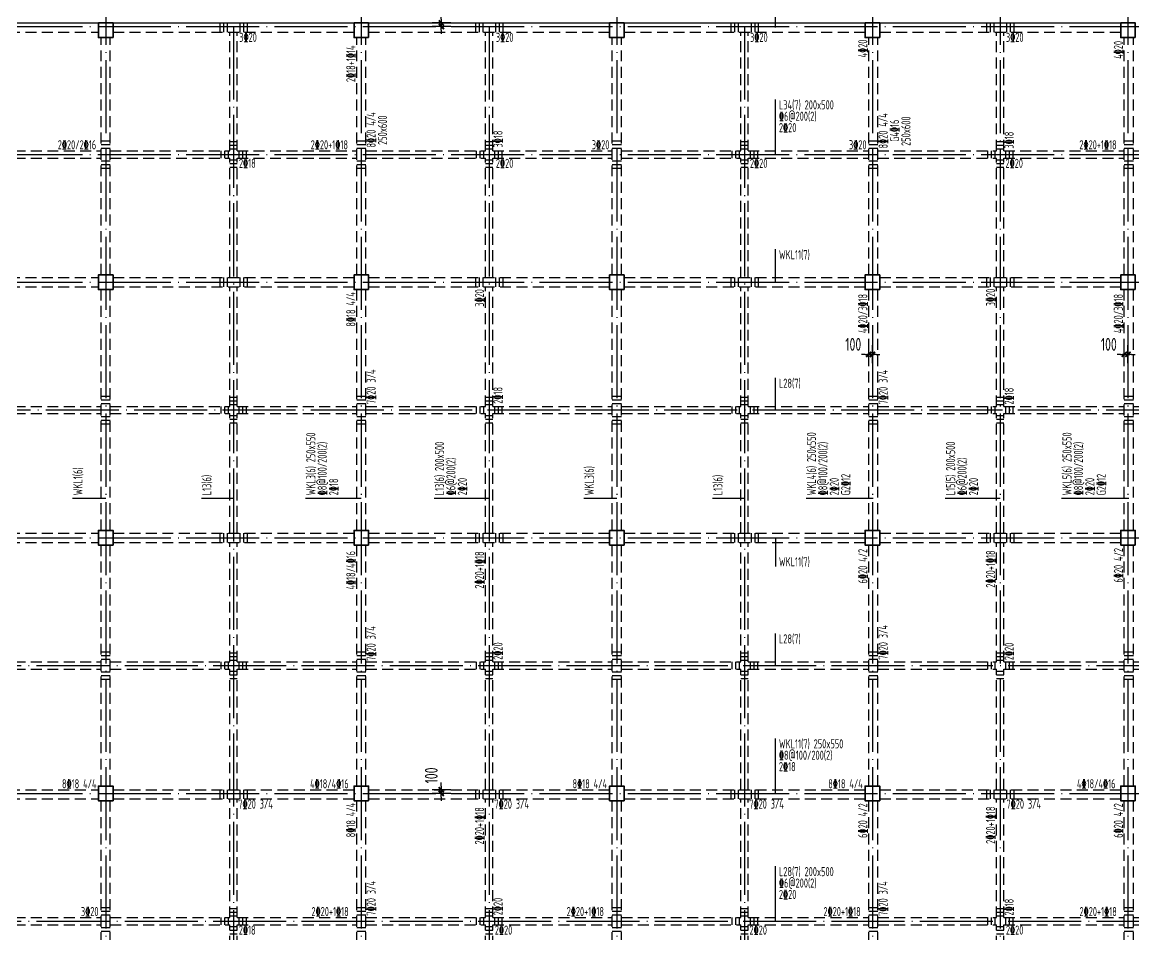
# Model space of a CAD drawing. Extents: x 8268344 to 8869063, y 669070 to 951310.
# Drawn here: x 8650935 to 8681382, y 768227 to 793219 of the extents above; entities that cross this region are included whole.
import ezdxf

# ---------------------------------------------------------------- set-up
doc = ezdxf.new("R2010")
doc.units = 0
doc.header["$LTSCALE"] = 1000
doc.linetypes.add('DASHED', pattern=[0.75, 0.5, -0.25])
doc.linetypes.add('DOTE', pattern=[2.42, 2, -0.2, 0.02, -0.2])
doc.layers.get('0').update_dxf_attribs({"linetype": 'CONTINUOUS'})
doc.layers.get('Defpoints').update_dxf_attribs({"linetype": 'CONTINUOUS'})
for name, color, linetype in [('BEAM', 4, 'DASHED'), ('BEAM_CON', 4, 'CONTINUOUS'), ('DIM', 3, 'CONTINUOUS'), ('DOTE', 1, 'DOTE')]:
    doc.layers.add(name, color=color, linetype=linetype)
for name, color, linetype, lineweight in [('柱', 2, 'CONTINUOUS', 35), ('梁原位标注', 7, 'CONTINUOUS', 25), ('梁原位标注竖向', 7, 'CONTINUOUS', 25), ('梁集中标注', 2, 'CONTINUOUS', 25), ('梁集中标注竖向', 2, 'CONTINUOUS', 25), ('次梁箍筋', 1, 'CONTINUOUS', 30)]:
    doc.layers.add(name, color=color, linetype=linetype, lineweight=lineweight)
doc.styles.add('TSSD_Dimension', font='Tssdeng.shx', dxfattribs={"width": 0.7, "bigfont": 'tssdchn.shx'})
doc.styles.add('TSSD_REIN', font='Tssdeng.shx', dxfattribs={"width": 0.7, "bigfont": 'hztxt.shx'})
doc.dimstyles.new('TSSD_100_100$0', dxfattribs={"dimtxt": 350, "dimasz": 100, "dimexe": 250, "dimexo": 150, "dimgap": 100, "dimtad": 1, "dimdec": 0, "dimzin": 0, "dimdsep": 46, "dimtxsty": 'TSSD_Dimension', "dimblk": '_TSDBK', "dimblk1": '_TSDBK', "dimblk2": '_TSDBK', "dimsah": 1, "dimcen": 0, "dimclrt": 7, "dimadec": 0, "dimazin": 0, "dimtfac": 1, "dimtdec": 0, "dimtix": 1, "dimtmove": 2, "dimatfit": 3, "dimldrblk": '_TSDBK', "dimfxl": 0, "dimtolj": 1, "dimtzin": 0, "dimarcsym": 0})

# ---------------------------------------------------------------- blocks, each defined once
blk = doc.blocks.new('3b')
at = {"layer": 'BEAM', "ltscale": 0.6}
for p, q in [((9105744, 797703), (9112244, 797703)), ((9112644, 797703), (9119244, 797703)), ((9115844, 794453), (9115844, 797703)), ((9116044, 794453), (9116044, 797703)), ((9119644, 797703), (9126244, 797703)), ((9122844, 794453), (9122844, 797703)), ((9123044, 794453), (9123044, 797703)), ((9126644, 797703), (9133244, 797703)), ((9129844, 794453), (9129844, 797703)), ((9130044, 794453), (9130044, 797703)), ((9133644, 797703), (9140244, 797703)), ((9136844, 794453), (9136844, 797703)), ((9137044, 794453), (9137044, 797703)), ((9112319, 791053), (9112319, 797553)), ((9112569, 791053), (9112569, 797553)), ((9119319, 791053), (9119319, 797553)), ((9119569, 791053), (9119569, 797553)), ((9126319, 791053), (9126319, 797553)), ((9126569, 791053), (9126569, 797553)), ((9133344, 791053), (9133344, 797553)), ((9133594, 791053), (9133594, 797553)), ((9140344, 791053), (9140344, 797553)), ((9140594, 791053), (9140594, 797553)), ((9109044, 794453), (9112319, 794453)), ((9112569, 794453), (9115844, 794453)), ((9116044, 794453), (9119319, 794453)), ((9119569, 794453), (9122844, 794453)), ((9123044, 794453), (9126319, 794453)), ((9126569, 794453), (9129844, 794453)), ((9130044, 794453), (9133344, 794453)), ((9133594, 794453), (9136844, 794453)), ((9137044, 794453), (9140344, 794453)), ((9140594, 794453), (9143844, 794453)), ((9109044, 794253), (9112319, 794253)), ((9112569, 794253), (9115844, 794253)), ((9115844, 790978), (9115844, 794253)), ((9116044, 794253), (9119319, 794253)), ((9116044, 790978), (9116044, 794253)), ((9119569, 794253), (9122844, 794253)), ((9122844, 790978), (9122844, 794253)), ((9123044, 794253), (9126319, 794253)), ((9123044, 790978), (9123044, 794253)), ((9126569, 794253), (9129844, 794253)), ((9129844, 790978), (9129844, 794253)), ((9130044, 794253), (9133344, 794253)), ((9130044, 790978), (9130044, 794253)), ((9133594, 794253), (9136844, 794253)), ((9136844, 790978), (9136844, 794253)), ((9137044, 794253), (9140344, 794253)), ((9137044, 790978), (9137044, 794253)), ((9140594, 794253), (9143844, 794253)), ((9105744, 790978), (9112244, 790978)), ((9105744, 790728), (9112244, 790728)), ((9112644, 790978), (9119244, 790978)), ((9112644, 790728), (9119244, 790728)), ((9115844, 787453), (9115844, 790728)), ((9116044, 787453), (9116044, 790728)), ((9119644, 790978), (9126244, 790978)), ((9119644, 790728), (9126244, 790728)), ((9122844, 787453), (9122844, 790728)), ((9123044, 787453), (9123044, 790728)), ((9126644, 790978), (9133244, 790978)), ((9126644, 790728), (9133244, 790728)), ((9129844, 787453), (9129844, 790728)), ((9130044, 787453), (9130044, 790728)), ((9133644, 790978), (9140244, 790978)), ((9133644, 790728), (9140244, 790728)), ((9136844, 787453), (9136844, 790728)), ((9137044, 787453), (9137044, 790728)), ((9112319, 784053), (9112319, 790653)), ((9112569, 784053), (9112569, 790653)), ((9119319, 784053), (9119319, 790653)), ((9119569, 784053), (9119569, 790653)), ((9126319, 784053), (9126319, 790653)), ((9126569, 784053), (9126569, 790653)), ((9133344, 784053), (9133344, 790653)), ((9133594, 784053), (9133594, 790653)), ((9140344, 784053), (9140344, 790653)), ((9140594, 784053), (9140594, 790653)), ((9109044, 787453), (9112319, 787453)), ((9112569, 787453), (9115844, 787453)), ((9116044, 787453), (9119319, 787453)), ((9119569, 787453), (9122844, 787453)), ((9123044, 787453), (9126319, 787453)), ((9126569, 787453), (9129844, 787453)), ((9130044, 787453), (9133344, 787453)), ((9133594, 787453), (9136844, 787453)), ((9137044, 787453), (9140344, 787453)), ((9140594, 787453), (9143844, 787453)), ((9109044, 787253), (9112319, 787253)), ((9112569, 787253), (9115844, 787253)), ((9115844, 783978), (9115844, 787253)), ((9116044, 787253), (9119319, 787253)), ((9116044, 783978), (9116044, 787253)), ((9119569, 787253), (9122844, 787253)), ((9122844, 783978), (9122844, 787253)), ((9123044, 787253), (9126319, 787253)), ((9123044, 783978), (9123044, 787253)), ((9126569, 787253), (9129844, 787253)), ((9129844, 783978), (9129844, 787253)), ((9130044, 787253), (9133344, 787253)), ((9130044, 783978), (9130044, 787253)), ((9133594, 787253), (9136844, 787253)), ((9136844, 783978), (9136844, 787253)), ((9137044, 787253), (9140344, 787253)), ((9137044, 783978), (9137044, 787253)), ((9140594, 787253), (9143844, 787253)), ((9105744, 783978), (9112244, 783978)), ((9105744, 783728), (9112244, 783728)), ((9112644, 783978), (9119244, 783978)), ((9112644, 783728), (9119244, 783728)), ((9115844, 780453), (9115844, 783728)), ((9116044, 780453), (9116044, 783728)), ((9119644, 783978), (9126244, 783978)), ((9119644, 783728), (9126244, 783728)), ((9122844, 780453), (9122844, 783728)), ((9123044, 780453), (9123044, 783728)), ((9126644, 783978), (9133244, 783978)), ((9126644, 783728), (9133244, 783728)), ((9129844, 780453), (9129844, 783728)), ((9130044, 780453), (9130044, 783728)), ((9133644, 783978), (9140244, 783978)), ((9133644, 783728), (9140244, 783728)), ((9136844, 780453), (9136844, 783728)), ((9137044, 780453), (9137044, 783728)), ((9112319, 777053), (9112319, 783653)), ((9112569, 777053), (9112569, 783653)), ((9119319, 777053), (9119319, 783653)), ((9119569, 777053), (9119569, 783653)), ((9126319, 777053), (9126319, 783653)), ((9126569, 777053), (9126569, 783653)), ((9133344, 777053), (9133344, 783653)), ((9133594, 777053), (9133594, 783653)), ((9140344, 777053), (9140344, 783653)), ((9140594, 777053), (9140594, 783653)), ((9109044, 780453), (9112319, 780453)), ((9112569, 780453), (9115844, 780453)), ((9116044, 780453), (9119319, 780453)), ((9119569, 780453), (9122844, 780453)), ((9123044, 780453), (9126319, 780453)), ((9126569, 780453), (9129844, 780453)), ((9130044, 780453), (9133344, 780453)), ((9133594, 780453), (9136844, 780453)), ((9137044, 780453), (9140344, 780453)), ((9140594, 780453), (9143844, 780453)), ((9109044, 780253), (9112319, 780253)), ((9112569, 780253), (9115844, 780253)), ((9115844, 776953), (9115844, 780253)), ((9116044, 780253), (9119319, 780253)), ((9116044, 776953), (9116044, 780253)), ((9119569, 780253), (9122844, 780253)), ((9122844, 776953), (9122844, 780253)), ((9123044, 780253), (9126319, 780253)), ((9123044, 776953), (9123044, 780253)), ((9126569, 780253), (9129844, 780253)), ((9129844, 776953), (9129844, 780253)), ((9130044, 780253), (9133344, 780253)), ((9130044, 776953), (9130044, 780253)), ((9133594, 780253), (9136844, 780253)), ((9136844, 776953), (9136844, 780253)), ((9137044, 780253), (9140344, 780253)), ((9137044, 776953), (9137044, 780253)), ((9140594, 780253), (9143844, 780253)), ((9105744, 776953), (9112244, 776953)), ((9105744, 776703), (9112244, 776703)), ((9112644, 776953), (9119244, 776953)), ((9112644, 776703), (9119244, 776703)), ((9115844, 773453), (9115844, 776703)), ((9116044, 773453), (9116044, 776703)), ((9119644, 776953), (9126244, 776953)), ((9119644, 776703), (9126244, 776703)), ((9122844, 773453), (9122844, 776703)), ((9123044, 773453), (9123044, 776703)), ((9126644, 776953), (9133244, 776953)), ((9126644, 776703), (9133244, 776703)), ((9129844, 773453), (9129844, 776703)), ((9130044, 773453), (9130044, 776703)), ((9133644, 776953), (9140244, 776953)), ((9133644, 776703), (9140244, 776703)), ((9136844, 773453), (9136844, 776703)), ((9137044, 773453), (9137044, 776703)), ((9112319, 770053), (9112319, 776653)), ((9112569, 770053), (9112569, 776653)), ((9119319, 770053), (9119319, 776653)), ((9119569, 770053), (9119569, 776653)), ((9126319, 770053), (9126319, 776653)), ((9126569, 770053), (9126569, 776653)), ((9133344, 770053), (9133344, 776653)), ((9133594, 770053), (9133594, 776653)), ((9140344, 770053), (9140344, 776653)), ((9140594, 770053), (9140594, 776653)), ((9109044, 773453), (9112319, 773453)), ((9112569, 773453), (9115844, 773453)), ((9116044, 773453), (9119319, 773453)), ((9119569, 773453), (9122844, 773453)), ((9123044, 773453), (9126319, 773453)), ((9126569, 773453), (9129844, 773453)), ((9130044, 773453), (9133344, 773453)), ((9133594, 773453), (9136844, 773453)), ((9137044, 773453), (9140344, 773453)), ((9140594, 773453), (9143844, 773453)), ((9109044, 773253), (9112319, 773253)), ((9112569, 773253), (9115844, 773253)), ((9115844, 769953), (9115844, 773253)), ((9116044, 773253), (9119319, 773253)), ((9116044, 769953), (9116044, 773253)), ((9119569, 773253), (9122844, 773253)), ((9122844, 769953), (9122844, 773253)), ((9123044, 773253), (9126319, 773253)), ((9123044, 769953), (9123044, 773253)), ((9126569, 773253), (9129844, 773253)), ((9129844, 769953), (9129844, 773253)), ((9130044, 773253), (9133344, 773253)), ((9130044, 769953), (9130044, 773253)), ((9133594, 773253), (9136844, 773253)), ((9136844, 769953), (9136844, 773253)), ((9137044, 773253), (9140344, 773253)), ((9137044, 769953), (9137044, 773253)), ((9140594, 773253), (9143844, 773253))]:
    blk.add_line(p, q, dxfattribs=at)
at = {"layer": 'BEAM_CON'}
for p, q in [((9105744, 797953), (9112244, 797953)), ((9112644, 797953), (9119244, 797953)), ((9119644, 797953), (9126244, 797953)), ((9126644, 797953), (9133244, 797953)), ((9133644, 797953), (9140244, 797953))]:
    blk.add_line(p, q, dxfattribs=at)
at = {"layer": '柱'}
for points in [[(9112644, 797553), (9112644, 797953), (9112244, 797953), (9112244, 797553)], [(9119644, 797553), (9119644, 797953), (9119244, 797953), (9119244, 797553)], [(9126644, 797553), (9126644, 797953), (9126244, 797953), (9126244, 797553)], [(9133644, 797553), (9133644, 797953), (9133244, 797953), (9133244, 797553)], [(9140644, 797553), (9140644, 797953), (9140244, 797953), (9140244, 797553)], [(9112644, 790653), (9112644, 791053), (9112244, 791053), (9112244, 790653)], [(9119644, 790653), (9119644, 791053), (9119244, 791053), (9119244, 790653)], [(9126644, 790653), (9126644, 791053), (9126244, 791053), (9126244, 790653)], [(9133644, 790653), (9133644, 791053), (9133244, 791053), (9133244, 790653)], [(9140644, 790653), (9140644, 791053), (9140244, 791053), (9140244, 790653)], [(9112644, 783653), (9112644, 784053), (9112244, 784053), (9112244, 783653)], [(9119644, 783653), (9119644, 784053), (9119244, 784053), (9119244, 783653)], [(9126644, 783653), (9126644, 784053), (9126244, 784053), (9126244, 783653)], [(9133644, 783653), (9133644, 784053), (9133244, 784053), (9133244, 783653)], [(9140644, 783653), (9140644, 784053), (9140244, 784053), (9140244, 783653)], [(9112644, 776653), (9112644, 777053), (9112244, 777053), (9112244, 776653)], [(9119644, 776653), (9119644, 777053), (9119244, 777053), (9119244, 776653)], [(9126644, 776653), (9126644, 777053), (9126244, 777053), (9126244, 776653)], [(9133644, 776653), (9133644, 777053), (9133244, 777053), (9133244, 776653)], [(9140644, 776653), (9140644, 777053), (9140244, 777053), (9140244, 776653)]]:
    blk.add_lwpolyline(points, close=True, dxfattribs=at)
blk = doc.blocks.new('_TSDBK')
blk.add_line((-1, 0), (1.5, 0))
at = {"const_width": 0.5}
blk.add_lwpolyline([(-0.7, -0.7), (0.7, 0.7)], dxfattribs=at)
blk = doc.blocks.new('*D3153')
at = {"layer": 'Defpoints', "color": 0}
for p in [(8674223, 784122), (8674123, 783731), (8674223, 783731)]:
    blk.add_point(p, dxfattribs=at)
at = {"layer": 'DIM', "color": 0, "lineweight": -2}
for p, q in [((8674123, 783881), (8674123, 784372)), ((8674223, 783881), (8674223, 784372)), ((8674023, 784122), (8673923, 784122)), ((8674123, 784122), (8674223, 784122)), ((8674323, 784122), (8674423, 784122))]:
    blk.add_line(p, q, dxfattribs=at)
at = {"layer": 'DIM', "color": 0, "lineweight": -2, "xscale": 100, "yscale": 100, "zscale": 100}
blk.add_blockref('_TSDBK', (8674123, 784122), dxfattribs=at)
at = {"layer": 'DIM', "color": 0, "lineweight": -2, "xscale": 100, "yscale": 100, "zscale": 100, "rotation": 180}
blk.add_blockref('_TSDBK', (8674223, 784122), dxfattribs=at)
at = {"layer": 'DIM', "color": 7, "insert": (8673698, 784397), "char_height": 350, "attachment_point": 5, "style": 'TSSD_Dimension'}
blk.add_mtext('\\A1;100', dxfattribs=at)
blk = doc.blocks.new('*D3154')
at = {"layer": 'Defpoints', "color": 0}
for p in [(8681223, 784122), (8681123, 783731), (8681223, 783731)]:
    blk.add_point(p, dxfattribs=at)
at = {"layer": 'DIM', "color": 0, "lineweight": -2}
for p, q in [((8681123, 783881), (8681123, 784372)), ((8681223, 783881), (8681223, 784372)), ((8681023, 784122), (8680923, 784122)), ((8681123, 784122), (8681223, 784122)), ((8681323, 784122), (8681423, 784122))]:
    blk.add_line(p, q, dxfattribs=at)
at = {"layer": 'DIM', "color": 0, "lineweight": -2, "xscale": 100, "yscale": 100, "zscale": 100}
blk.add_blockref('_TSDBK', (8681123, 784122), dxfattribs=at)
at = {"layer": 'DIM', "color": 0, "lineweight": -2, "xscale": 100, "yscale": 100, "zscale": 100, "rotation": 180}
blk.add_blockref('_TSDBK', (8681223, 784122), dxfattribs=at)
at = {"layer": 'DIM', "color": 7, "insert": (8680698, 784397), "char_height": 350, "attachment_point": 5, "style": 'TSSD_Dimension'}
blk.add_mtext('\\A1;100', dxfattribs=at)
blk = doc.blocks.new('*D3167')
at = {"layer": 'Defpoints', "color": 0}
for p in [(8662824, 772199), (8662415, 772099), (8662824, 772099)]:
    blk.add_point(p, dxfattribs=at)
at = {"layer": 'DIM', "color": 0, "lineweight": -2}
for p, q in [((8662674, 772199), (8662165, 772199)), ((8662415, 772299), (8662415, 772399)), ((8662415, 772199), (8662415, 772099)), ((8662674, 772099), (8662165, 772099)), ((8662415, 771999), (8662415, 771899))]:
    blk.add_line(p, q, dxfattribs=at)
at = {"layer": 'DIM', "color": 0, "lineweight": -2, "xscale": 100, "yscale": 100, "zscale": 100}
for p, rotation in [((8662415, 772199), 270), ((8662415, 772099), 90)]:
    blk.add_blockref('_TSDBK', p, dxfattribs=dict(at, rotation=rotation))
at = {"layer": 'DIM', "color": 7, "insert": (8662140, 772590), "char_height": 350, "attachment_point": 5, "rotation": 90, "style": 'TSSD_Dimension'}
blk.add_mtext('\\A1;100', dxfattribs=at)
blk = doc.blocks.new('*D3168')
at = {"layer": 'Defpoints', "color": 0}
for p in [(8662824, 793199), (8662415, 793099), (8662824, 793099)]:
    blk.add_point(p, dxfattribs=at)
at = {"layer": 'DIM', "color": 0, "lineweight": -2}
for p, q in [((8662674, 793199), (8662165, 793199)), ((8662415, 793299), (8662415, 793399)), ((8662415, 793199), (8662415, 793099)), ((8662674, 793099), (8662165, 793099)), ((8662415, 792999), (8662415, 792899))]:
    blk.add_line(p, q, dxfattribs=at)
at = {"layer": 'DIM', "color": 0, "lineweight": -2, "xscale": 100, "yscale": 100, "zscale": 100}
for p, rotation in [((8662415, 793199), 270), ((8662415, 793099), 90)]:
    blk.add_blockref('_TSDBK', p, dxfattribs=dict(at, rotation=rotation))
at = {"layer": 'DIM', "color": 7, "insert": (8662140, 793590), "char_height": 350, "attachment_point": 5, "rotation": 90, "style": 'TSSD_Dimension'}
blk.add_mtext('\\A1;100', dxfattribs=at)

msp = doc.modelspace()

# ---------------------------------------------------------------- linework, layer by layer
at = {"layer": 'DOTE'}
for p, q in [((8653222.9, 794599.2), (8653222.9, 749599.2)), ((8660222.9, 794599.2), (8660222.9, 749599.2)), ((8667222.9, 794599.2), (8667222.9, 749599.2)), ((8674222.9, 794599.2), (8674222.9, 749599.2)), ((8677722.9, 794599.2), (8677722.9, 758099.2)), ((8681222.9, 794599.2), (8681222.9, 749599.2)), ((8594922.9, 793099.2), (8696222.9, 793099.2)), ((8656722.9, 793099.2), (8656722.9, 749599.2)), ((8663722.9, 793099.2), (8663722.9, 749599.2)), ((8670722.9, 793099.2), (8670722.9, 749599.2)), ((8594922.9, 789599.2), (8696222.9, 789599.2)), ((8594922.9, 786099.2), (8696222.9, 786099.2)), ((8595922.9, 782599.2), (8696222.9, 782599.2)), ((8594922.9, 779099.2), (8696222.9, 779099.2)), ((8602922.9, 775599.2), (8695222.9, 775599.2)), ((8594922.9, 772099.2), (8696222.9, 772099.2)), ((8602922.9, 768599.2), (8696222.9, 768599.2))]:
    msp.add_line(p, q, dxfattribs=at)
at = {"layer": '梁集中标注', "linetype": 'Continuous'}
for p, q in [((8671572.9, 793074.2), (8671572.9, 794605.5)), ((8671572.9, 789599.2), (8671572.9, 791105.5)), ((8671572.9, 786099.2), (8671572.9, 787000.8)), ((8671572.9, 782599.2), (8671572.9, 783480.5)), ((8671572.9, 779099.2), (8671572.9, 778308.7)), ((8671572.9, 775599.2), (8671572.9, 776480.5)), ((8671572.9, 772074.2), (8671572.9, 773605.5)), ((8671572.9, 768599.2), (8671572.9, 770105.5))]:
    msp.add_line(p, q, dxfattribs=at)
at = {"layer": '梁集中标注竖向', "linetype": 'Continuous'}
for p, q in [((8653222.9, 780173), (8652311.9, 780173)), ((8656722.9, 780173), (8655841.7, 780173)), ((8660222.9, 780173), (8658691.7, 780173)), ((8663722.9, 780173), (8662216.7, 780173)), ((8667222.9, 780173), (8666316.7, 780173)), ((8670722.9, 780173), (8669841.7, 780173)), ((8674247.9, 780173), (8672404.2, 780173)), ((8677722.9, 780173), (8676216.7, 780173)), ((8681247.9, 780173), (8679404.2, 780173))]:
    msp.add_line(p, q, dxfattribs=at)
at = {"layer": '次梁箍筋', "linetype": 'Continuous'}
for p, q in [((8656347.9, 793199.2), (8656347.9, 792949.2)), ((8656447.9, 793199.2), (8656447.9, 792949.2)), ((8656547.9, 793199.2), (8656547.9, 792949.2)), ((8656897.9, 793199.2), (8656897.9, 792949.2)), ((8656997.9, 793199.2), (8656997.9, 792949.2)), ((8657097.9, 793199.2), (8657097.9, 792949.2)), ((8663347.9, 793199.2), (8663347.9, 792949.2)), ((8663447.9, 793199.2), (8663447.9, 792949.2)), ((8663547.9, 793199.2), (8663547.9, 792949.2)), ((8663897.9, 793199.2), (8663897.9, 792949.2)), ((8663997.9, 793199.2), (8663997.9, 792949.2)), ((8664097.9, 793199.2), (8664097.9, 792949.2)), ((8670347.9, 793199.2), (8670347.9, 792949.2)), ((8670447.9, 793199.2), (8670447.9, 792949.2)), ((8670547.9, 793199.2), (8670547.9, 792949.2)), ((8670897.9, 793199.2), (8670897.9, 792949.2)), ((8670997.9, 793199.2), (8670997.9, 792949.2)), ((8671097.9, 793199.2), (8671097.9, 792949.2)), ((8677347.9, 793199.2), (8677347.9, 792949.2)), ((8677447.9, 793199.2), (8677447.9, 792949.2)), ((8677547.9, 793199.2), (8677547.9, 792949.2)), ((8677897.9, 793199.2), (8677897.9, 792949.2)), ((8677997.9, 793199.2), (8677997.9, 792949.2)), ((8678097.9, 793199.2), (8678097.9, 792949.2)), ((8653097.9, 789974.2), (8653347.9, 789974.2)), ((8653097.9, 789874.2), (8653347.9, 789874.2)), ((8656622.9, 789949.2), (8656822.9, 789949.2)), ((8656622.9, 789849.2), (8656822.9, 789849.2)), ((8660097.9, 789974.2), (8660347.9, 789974.2)), ((8660097.9, 789874.2), (8660347.9, 789874.2)), ((8663622.9, 789949.2), (8663822.9, 789949.2)), ((8663622.9, 789849.2), (8663822.9, 789849.2)), ((8667097.9, 789974.2), (8667347.9, 789974.2)), ((8667097.9, 789874.2), (8667347.9, 789874.2)), ((8670622.9, 789949.2), (8670822.9, 789949.2)), ((8670622.9, 789849.2), (8670822.9, 789849.2)), ((8674122.9, 789974.2), (8674372.9, 789974.2)), ((8674122.9, 789874.2), (8674372.9, 789874.2)), ((8677622.9, 789949.2), (8677822.9, 789949.2)), ((8677622.9, 789849.2), (8677822.9, 789849.2)), ((8681122.9, 789974.2), (8681372.9, 789974.2)), ((8681122.9, 789874.2), (8681372.9, 789874.2)), ((8653097.9, 789774.2), (8653347.9, 789774.2)), ((8656372.9, 789699.2), (8656372.9, 789499.2)), ((8656472.9, 789699.2), (8656472.9, 789499.2)), ((8656572.9, 789699.2), (8656572.9, 789499.2)), ((8656622.9, 789749.2), (8656822.9, 789749.2)), ((8656872.9, 789699.2), (8656872.9, 789499.2)), ((8656972.9, 789699.2), (8656972.9, 789499.2)), ((8657072.9, 789699.2), (8657072.9, 789499.2)), ((8660097.9, 789774.2), (8660347.9, 789774.2)), ((8663372.9, 789699.2), (8663372.9, 789499.2)), ((8663472.9, 789699.2), (8663472.9, 789499.2)), ((8663572.9, 789699.2), (8663572.9, 789499.2)), ((8663622.9, 789749.2), (8663822.9, 789749.2)), ((8663872.9, 789699.2), (8663872.9, 789499.2)), ((8663972.9, 789699.2), (8663972.9, 789499.2)), ((8664072.9, 789699.2), (8664072.9, 789499.2)), ((8667097.9, 789774.2), (8667347.9, 789774.2)), ((8670372.9, 789699.2), (8670372.9, 789499.2)), ((8670472.9, 789699.2), (8670472.9, 789499.2)), ((8670572.9, 789699.2), (8670572.9, 789499.2)), ((8670622.9, 789749.2), (8670822.9, 789749.2)), ((8670872.9, 789699.2), (8670872.9, 789499.2)), ((8670972.9, 789699.2), (8670972.9, 789499.2)), ((8671072.9, 789699.2), (8671072.9, 789499.2)), ((8674122.9, 789774.2), (8674372.9, 789774.2)), ((8677372.9, 789699.2), (8677372.9, 789499.2)), ((8677472.9, 789699.2), (8677472.9, 789499.2)), ((8677572.9, 789699.2), (8677572.9, 789499.2)), ((8677622.9, 789749.2), (8677822.9, 789749.2)), ((8677872.9, 789699.2), (8677872.9, 789499.2)), ((8677972.9, 789699.2), (8677972.9, 789499.2)), ((8678072.9, 789699.2), (8678072.9, 789499.2)), ((8681122.9, 789774.2), (8681372.9, 789774.2)), ((8653097.9, 789424.2), (8653347.9, 789424.2)), ((8653097.9, 789324.2), (8653347.9, 789324.2)), ((8653097.9, 789224.2), (8653347.9, 789224.2)), ((8656622.9, 789449.2), (8656822.9, 789449.2)), ((8656622.9, 789349.2), (8656822.9, 789349.2)), ((8656622.9, 789249.2), (8656822.9, 789249.2)), ((8660097.9, 789424.2), (8660347.9, 789424.2)), ((8660097.9, 789324.2), (8660347.9, 789324.2)), ((8660097.9, 789224.2), (8660347.9, 789224.2)), ((8663622.9, 789449.2), (8663822.9, 789449.2)), ((8663622.9, 789349.2), (8663822.9, 789349.2)), ((8663622.9, 789249.2), (8663822.9, 789249.2)), ((8667097.9, 789424.2), (8667347.9, 789424.2)), ((8667097.9, 789324.2), (8667347.9, 789324.2)), ((8667097.9, 789224.2), (8667347.9, 789224.2)), ((8670622.9, 789449.2), (8670822.9, 789449.2)), ((8670622.9, 789349.2), (8670822.9, 789349.2)), ((8670622.9, 789249.2), (8670822.9, 789249.2)), ((8674122.9, 789424.2), (8674372.9, 789424.2)), ((8674122.9, 789324.2), (8674372.9, 789324.2)), ((8674122.9, 789224.2), (8674372.9, 789224.2)), ((8677622.9, 789449.2), (8677822.9, 789449.2)), ((8677622.9, 789349.2), (8677822.9, 789349.2)), ((8677622.9, 789249.2), (8677822.9, 789249.2)), ((8681122.9, 789424.2), (8681372.9, 789424.2)), ((8681122.9, 789324.2), (8681372.9, 789324.2)), ((8681122.9, 789224.2), (8681372.9, 789224.2)), ((8656347.9, 786224.2), (8656347.9, 785974.2)), ((8656447.9, 786224.2), (8656447.9, 785974.2)), ((8656547.9, 786224.2), (8656547.9, 785974.2)), ((8656897.9, 786224.2), (8656897.9, 785974.2)), ((8656997.9, 786224.2), (8656997.9, 785974.2)), ((8657097.9, 786224.2), (8657097.9, 785974.2)), ((8663347.9, 786224.2), (8663347.9, 785974.2)), ((8663447.9, 786224.2), (8663447.9, 785974.2)), ((8663547.9, 786224.2), (8663547.9, 785974.2)), ((8663897.9, 786224.2), (8663897.9, 785974.2)), ((8663997.9, 786224.2), (8663997.9, 785974.2)), ((8664097.9, 786224.2), (8664097.9, 785974.2)), ((8670347.9, 786224.2), (8670347.9, 785974.2)), ((8670447.9, 786224.2), (8670447.9, 785974.2)), ((8670547.9, 786224.2), (8670547.9, 785974.2)), ((8670897.9, 786224.2), (8670897.9, 785974.2)), ((8670997.9, 786224.2), (8670997.9, 785974.2)), ((8671097.9, 786224.2), (8671097.9, 785974.2)), ((8677347.9, 786224.2), (8677347.9, 785974.2)), ((8677447.9, 786224.2), (8677447.9, 785974.2)), ((8677547.9, 786224.2), (8677547.9, 785974.2)), ((8677897.9, 786224.2), (8677897.9, 785974.2)), ((8677997.9, 786224.2), (8677997.9, 785974.2)), ((8678097.9, 786224.2), (8678097.9, 785974.2)), ((8653097.9, 782974.2), (8653347.9, 782974.2)), ((8653097.9, 782874.2), (8653347.9, 782874.2)), ((8656622.9, 782949.2), (8656822.9, 782949.2)), ((8656622.9, 782849.2), (8656822.9, 782849.2)), ((8660097.9, 782974.2), (8660347.9, 782974.2)), ((8660097.9, 782874.2), (8660347.9, 782874.2)), ((8663622.9, 782949.2), (8663822.9, 782949.2)), ((8663622.9, 782849.2), (8663822.9, 782849.2)), ((8667097.9, 782974.2), (8667347.9, 782974.2)), ((8667097.9, 782874.2), (8667347.9, 782874.2)), ((8670622.9, 782949.2), (8670822.9, 782949.2)), ((8670622.9, 782849.2), (8670822.9, 782849.2)), ((8674122.9, 782974.2), (8674372.9, 782974.2)), ((8674122.9, 782874.2), (8674372.9, 782874.2)), ((8677622.9, 782949.2), (8677822.9, 782949.2)), ((8677622.9, 782849.2), (8677822.9, 782849.2)), ((8681122.9, 782974.2), (8681372.9, 782974.2)), ((8681122.9, 782874.2), (8681372.9, 782874.2)), ((8653097.9, 782774.2), (8653347.9, 782774.2)), ((8656372.9, 782699.2), (8656372.9, 782499.2)), ((8656472.9, 782699.2), (8656472.9, 782499.2)), ((8656572.9, 782699.2), (8656572.9, 782499.2)), ((8656622.9, 782749.2), (8656822.9, 782749.2)), ((8656872.9, 782699.2), (8656872.9, 782499.2)), ((8656972.9, 782699.2), (8656972.9, 782499.2)), ((8657072.9, 782699.2), (8657072.9, 782499.2)), ((8660097.9, 782774.2), (8660347.9, 782774.2)), ((8663372.9, 782699.2), (8663372.9, 782499.2)), ((8663472.9, 782699.2), (8663472.9, 782499.2)), ((8663572.9, 782699.2), (8663572.9, 782499.2)), ((8663622.9, 782749.2), (8663822.9, 782749.2)), ((8663872.9, 782699.2), (8663872.9, 782499.2)), ((8663972.9, 782699.2), (8663972.9, 782499.2)), ((8664072.9, 782699.2), (8664072.9, 782499.2)), ((8667097.9, 782774.2), (8667347.9, 782774.2)), ((8670372.9, 782699.2), (8670372.9, 782499.2)), ((8670472.9, 782699.2), (8670472.9, 782499.2)), ((8670572.9, 782699.2), (8670572.9, 782499.2)), ((8670622.9, 782749.2), (8670822.9, 782749.2)), ((8670872.9, 782699.2), (8670872.9, 782499.2)), ((8670972.9, 782699.2), (8670972.9, 782499.2)), ((8671072.9, 782699.2), (8671072.9, 782499.2)), ((8674122.9, 782774.2), (8674372.9, 782774.2)), ((8677372.9, 782699.2), (8677372.9, 782499.2)), ((8677472.9, 782699.2), (8677472.9, 782499.2)), ((8677572.9, 782699.2), (8677572.9, 782499.2)), ((8677622.9, 782749.2), (8677822.9, 782749.2)), ((8677872.9, 782699.2), (8677872.9, 782499.2)), ((8677972.9, 782699.2), (8677972.9, 782499.2)), ((8678072.9, 782699.2), (8678072.9, 782499.2)), ((8681122.9, 782774.2), (8681372.9, 782774.2)), ((8653097.9, 782424.2), (8653347.9, 782424.2)), ((8653097.9, 782324.2), (8653347.9, 782324.2)), ((8653097.9, 782224.2), (8653347.9, 782224.2)), ((8656622.9, 782449.2), (8656822.9, 782449.2)), ((8656622.9, 782349.2), (8656822.9, 782349.2)), ((8656622.9, 782249.2), (8656822.9, 782249.2)), ((8660097.9, 782424.2), (8660347.9, 782424.2)), ((8660097.9, 782324.2), (8660347.9, 782324.2)), ((8660097.9, 782224.2), (8660347.9, 782224.2)), ((8663622.9, 782449.2), (8663822.9, 782449.2)), ((8663622.9, 782349.2), (8663822.9, 782349.2)), ((8663622.9, 782249.2), (8663822.9, 782249.2)), ((8667097.9, 782424.2), (8667347.9, 782424.2)), ((8667097.9, 782324.2), (8667347.9, 782324.2)), ((8667097.9, 782224.2), (8667347.9, 782224.2)), ((8670622.9, 782449.2), (8670822.9, 782449.2)), ((8670622.9, 782349.2), (8670822.9, 782349.2)), ((8670622.9, 782249.2), (8670822.9, 782249.2)), ((8674122.9, 782424.2), (8674372.9, 782424.2)), ((8674122.9, 782324.2), (8674372.9, 782324.2)), ((8674122.9, 782224.2), (8674372.9, 782224.2)), ((8677622.9, 782449.2), (8677822.9, 782449.2)), ((8677622.9, 782349.2), (8677822.9, 782349.2)), ((8677622.9, 782249.2), (8677822.9, 782249.2)), ((8681122.9, 782424.2), (8681372.9, 782424.2)), ((8681122.9, 782324.2), (8681372.9, 782324.2)), ((8681122.9, 782224.2), (8681372.9, 782224.2)), ((8656347.9, 779224.2), (8656347.9, 778974.2)), ((8656447.9, 779224.2), (8656447.9, 778974.2)), ((8656547.9, 779224.2), (8656547.9, 778974.2)), ((8656897.9, 779224.2), (8656897.9, 778974.2)), ((8656997.9, 779224.2), (8656997.9, 778974.2)), ((8657097.9, 779224.2), (8657097.9, 778974.2)), ((8663347.9, 779224.2), (8663347.9, 778974.2)), ((8663447.9, 779224.2), (8663447.9, 778974.2)), ((8663547.9, 779224.2), (8663547.9, 778974.2)), ((8663897.9, 779224.2), (8663897.9, 778974.2)), ((8663997.9, 779224.2), (8663997.9, 778974.2)), ((8664097.9, 779224.2), (8664097.9, 778974.2)), ((8670347.9, 779224.2), (8670347.9, 778974.2)), ((8670447.9, 779224.2), (8670447.9, 778974.2)), ((8670547.9, 779224.2), (8670547.9, 778974.2)), ((8670897.9, 779224.2), (8670897.9, 778974.2)), ((8670997.9, 779224.2), (8670997.9, 778974.2)), ((8671097.9, 779224.2), (8671097.9, 778974.2)), ((8677347.9, 779224.2), (8677347.9, 778974.2)), ((8677447.9, 779224.2), (8677447.9, 778974.2)), ((8677547.9, 779224.2), (8677547.9, 778974.2)), ((8677897.9, 779224.2), (8677897.9, 778974.2)), ((8677997.9, 779224.2), (8677997.9, 778974.2)), ((8678097.9, 779224.2), (8678097.9, 778974.2)), ((8653097.9, 775974.2), (8653347.9, 775974.2)), ((8653097.9, 775874.2), (8653347.9, 775874.2)), ((8656622.9, 775949.2), (8656822.9, 775949.2)), ((8656622.9, 775849.2), (8656822.9, 775849.2)), ((8660097.9, 775974.2), (8660347.9, 775974.2)), ((8660097.9, 775874.2), (8660347.9, 775874.2)), ((8663622.9, 775949.2), (8663822.9, 775949.2)), ((8663622.9, 775849.2), (8663822.9, 775849.2)), ((8667097.9, 775974.2), (8667347.9, 775974.2)), ((8667097.9, 775874.2), (8667347.9, 775874.2)), ((8670622.9, 775949.2), (8670822.9, 775949.2)), ((8670622.9, 775849.2), (8670822.9, 775849.2)), ((8674122.9, 775974.2), (8674372.9, 775974.2)), ((8674122.9, 775874.2), (8674372.9, 775874.2)), ((8677622.9, 775949.2), (8677822.9, 775949.2)), ((8677622.9, 775849.2), (8677822.9, 775849.2)), ((8681122.9, 775974.2), (8681372.9, 775974.2)), ((8681122.9, 775874.2), (8681372.9, 775874.2)), ((8653097.9, 775774.2), (8653347.9, 775774.2)), ((8656372.9, 775699.2), (8656372.9, 775499.2)), ((8656472.9, 775699.2), (8656472.9, 775499.2)), ((8656572.9, 775699.2), (8656572.9, 775499.2)), ((8656622.9, 775749.2), (8656822.9, 775749.2)), ((8656872.9, 775699.2), (8656872.9, 775499.2)), ((8656972.9, 775699.2), (8656972.9, 775499.2)), ((8657072.9, 775699.2), (8657072.9, 775499.2)), ((8660097.9, 775774.2), (8660347.9, 775774.2)), ((8663372.9, 775699.2), (8663372.9, 775499.2)), ((8663472.9, 775699.2), (8663472.9, 775499.2)), ((8663572.9, 775699.2), (8663572.9, 775499.2)), ((8663622.9, 775749.2), (8663822.9, 775749.2)), ((8663872.9, 775699.2), (8663872.9, 775499.2)), ((8663972.9, 775699.2), (8663972.9, 775499.2)), ((8664072.9, 775699.2), (8664072.9, 775499.2)), ((8667097.9, 775774.2), (8667347.9, 775774.2)), ((8670372.9, 775699.2), (8670372.9, 775499.2)), ((8670472.9, 775699.2), (8670472.9, 775499.2)), ((8670572.9, 775699.2), (8670572.9, 775499.2)), ((8670622.9, 775749.2), (8670822.9, 775749.2)), ((8670872.9, 775699.2), (8670872.9, 775499.2)), ((8670972.9, 775699.2), (8670972.9, 775499.2)), ((8671072.9, 775699.2), (8671072.9, 775499.2)), ((8674122.9, 775774.2), (8674372.9, 775774.2)), ((8677372.9, 775699.2), (8677372.9, 775499.2)), ((8677472.9, 775699.2), (8677472.9, 775499.2)), ((8677572.9, 775699.2), (8677572.9, 775499.2)), ((8677622.9, 775749.2), (8677822.9, 775749.2)), ((8677872.9, 775699.2), (8677872.9, 775499.2)), ((8677972.9, 775699.2), (8677972.9, 775499.2)), ((8678072.9, 775699.2), (8678072.9, 775499.2)), ((8681122.9, 775774.2), (8681372.9, 775774.2)), ((8653097.9, 775424.2), (8653347.9, 775424.2)), ((8653097.9, 775324.2), (8653347.9, 775324.2)), ((8653097.9, 775224.2), (8653347.9, 775224.2)), ((8656622.9, 775449.2), (8656822.9, 775449.2)), ((8656622.9, 775349.2), (8656822.9, 775349.2)), ((8656622.9, 775249.2), (8656822.9, 775249.2)), ((8660097.9, 775424.2), (8660347.9, 775424.2)), ((8660097.9, 775324.2), (8660347.9, 775324.2)), ((8660097.9, 775224.2), (8660347.9, 775224.2)), ((8663622.9, 775449.2), (8663822.9, 775449.2)), ((8663622.9, 775349.2), (8663822.9, 775349.2)), ((8663622.9, 775249.2), (8663822.9, 775249.2)), ((8667097.9, 775424.2), (8667347.9, 775424.2)), ((8667097.9, 775324.2), (8667347.9, 775324.2)), ((8667097.9, 775224.2), (8667347.9, 775224.2)), ((8670622.9, 775449.2), (8670822.9, 775449.2)), ((8670622.9, 775349.2), (8670822.9, 775349.2)), ((8670622.9, 775249.2), (8670822.9, 775249.2)), ((8674122.9, 775424.2), (8674372.9, 775424.2)), ((8674122.9, 775324.2), (8674372.9, 775324.2)), ((8674122.9, 775224.2), (8674372.9, 775224.2)), ((8677622.9, 775449.2), (8677822.9, 775449.2)), ((8677622.9, 775349.2), (8677822.9, 775349.2)), ((8677622.9, 775249.2), (8677822.9, 775249.2)), ((8681122.9, 775424.2), (8681372.9, 775424.2)), ((8681122.9, 775324.2), (8681372.9, 775324.2)), ((8681122.9, 775224.2), (8681372.9, 775224.2)), ((8656347.9, 772199.2), (8656347.9, 771949.2)), ((8656447.9, 772199.2), (8656447.9, 771949.2)), ((8656547.9, 772199.2), (8656547.9, 771949.2)), ((8656897.9, 772199.2), (8656897.9, 771949.2)), ((8656997.9, 772199.2), (8656997.9, 771949.2)), ((8657097.9, 772199.2), (8657097.9, 771949.2)), ((8663347.9, 772199.2), (8663347.9, 771949.2)), ((8663447.9, 772199.2), (8663447.9, 771949.2)), ((8663547.9, 772199.2), (8663547.9, 771949.2)), ((8663897.9, 772199.2), (8663897.9, 771949.2)), ((8663997.9, 772199.2), (8663997.9, 771949.2)), ((8664097.9, 772199.2), (8664097.9, 771949.2)), ((8670347.9, 772199.2), (8670347.9, 771949.2)), ((8670447.9, 772199.2), (8670447.9, 771949.2)), ((8670547.9, 772199.2), (8670547.9, 771949.2)), ((8670897.9, 772199.2), (8670897.9, 771949.2)), ((8670997.9, 772199.2), (8670997.9, 771949.2)), ((8671097.9, 772199.2), (8671097.9, 771949.2)), ((8677347.9, 772199.2), (8677347.9, 771949.2)), ((8677447.9, 772199.2), (8677447.9, 771949.2)), ((8677547.9, 772199.2), (8677547.9, 771949.2)), ((8677897.9, 772199.2), (8677897.9, 771949.2)), ((8677997.9, 772199.2), (8677997.9, 771949.2)), ((8678097.9, 772199.2), (8678097.9, 771949.2)), ((8653097.9, 768974.2), (8653347.9, 768974.2)), ((8653097.9, 768874.2), (8653347.9, 768874.2)), ((8653097.9, 768774.2), (8653347.9, 768774.2)), ((8656622.9, 768949.2), (8656822.9, 768949.2)), ((8656622.9, 768849.2), (8656822.9, 768849.2)), ((8660097.9, 768974.2), (8660347.9, 768974.2)), ((8660097.9, 768874.2), (8660347.9, 768874.2)), ((8660097.9, 768774.2), (8660347.9, 768774.2)), ((8663622.9, 768949.2), (8663822.9, 768949.2)), ((8663622.9, 768849.2), (8663822.9, 768849.2)), ((8667097.9, 768974.2), (8667347.9, 768974.2)), ((8667097.9, 768874.2), (8667347.9, 768874.2)), ((8667097.9, 768774.2), (8667347.9, 768774.2)), ((8670622.9, 768949.2), (8670822.9, 768949.2)), ((8670622.9, 768849.2), (8670822.9, 768849.2)), ((8674122.9, 768974.2), (8674372.9, 768974.2)), ((8674122.9, 768874.2), (8674372.9, 768874.2)), ((8674122.9, 768774.2), (8674372.9, 768774.2)), ((8677622.9, 768949.2), (8677822.9, 768949.2)), ((8677622.9, 768849.2), (8677822.9, 768849.2)), ((8681122.9, 768974.2), (8681372.9, 768974.2)), ((8681122.9, 768874.2), (8681372.9, 768874.2)), ((8681122.9, 768774.2), (8681372.9, 768774.2)), ((8656372.9, 768699.2), (8656372.9, 768499.2)), ((8656472.9, 768699.2), (8656472.9, 768499.2)), ((8656572.9, 768699.2), (8656572.9, 768499.2)), ((8656622.9, 768749.2), (8656822.9, 768749.2)), ((8656872.9, 768699.2), (8656872.9, 768499.2)), ((8656972.9, 768699.2), (8656972.9, 768499.2)), ((8657072.9, 768699.2), (8657072.9, 768499.2)), ((8663372.9, 768699.2), (8663372.9, 768499.2)), ((8663472.9, 768699.2), (8663472.9, 768499.2)), ((8663572.9, 768699.2), (8663572.9, 768499.2)), ((8663622.9, 768749.2), (8663822.9, 768749.2)), ((8663872.9, 768699.2), (8663872.9, 768499.2)), ((8663972.9, 768699.2), (8663972.9, 768499.2)), ((8664072.9, 768699.2), (8664072.9, 768499.2)), ((8670372.9, 768699.2), (8670372.9, 768499.2)), ((8670472.9, 768699.2), (8670472.9, 768499.2)), ((8670572.9, 768699.2), (8670572.9, 768499.2)), ((8670622.9, 768749.2), (8670822.9, 768749.2)), ((8670872.9, 768699.2), (8670872.9, 768499.2)), ((8670972.9, 768699.2), (8670972.9, 768499.2)), ((8671072.9, 768699.2), (8671072.9, 768499.2)), ((8677372.9, 768699.2), (8677372.9, 768499.2)), ((8677472.9, 768699.2), (8677472.9, 768499.2)), ((8677572.9, 768699.2), (8677572.9, 768499.2)), ((8677622.9, 768749.2), (8677822.9, 768749.2)), ((8677872.9, 768699.2), (8677872.9, 768499.2)), ((8677972.9, 768699.2), (8677972.9, 768499.2)), ((8678072.9, 768699.2), (8678072.9, 768499.2)), ((8653097.9, 768424.2), (8653347.9, 768424.2)), ((8653097.9, 768324.2), (8653347.9, 768324.2)), ((8656622.9, 768449.2), (8656822.9, 768449.2)), ((8656622.9, 768349.2), (8656822.9, 768349.2)), ((8656622.9, 768249.2), (8656822.9, 768249.2)), ((8660097.9, 768424.2), (8660347.9, 768424.2)), ((8660097.9, 768324.2), (8660347.9, 768324.2)), ((8663622.9, 768449.2), (8663822.9, 768449.2)), ((8663622.9, 768349.2), (8663822.9, 768349.2)), ((8663622.9, 768249.2), (8663822.9, 768249.2)), ((8667097.9, 768424.2), (8667347.9, 768424.2)), ((8667097.9, 768324.2), (8667347.9, 768324.2)), ((8670622.9, 768449.2), (8670822.9, 768449.2)), ((8670622.9, 768349.2), (8670822.9, 768349.2)), ((8670622.9, 768249.2), (8670822.9, 768249.2)), ((8674122.9, 768424.2), (8674372.9, 768424.2)), ((8674122.9, 768324.2), (8674372.9, 768324.2)), ((8677622.9, 768449.2), (8677822.9, 768449.2)), ((8677622.9, 768349.2), (8677822.9, 768349.2)), ((8677622.9, 768249.2), (8677822.9, 768249.2)), ((8681122.9, 768424.2), (8681372.9, 768424.2)), ((8681122.9, 768324.2), (8681372.9, 768324.2))]:
    msp.add_line(p, q, dxfattribs=at)

# ---------------------------------------------------------------- block references
at = {"layer": 'BEAM'}
msp.add_blockref('3b', (-459220.9, -4754.1), dxfattribs=at)

# ---------------------------------------------------------------- texts
at = {"layer": '梁原位标注', "style": 'TSSD_REIN', "width": 0.65}
for s, p in [('3%%13220', (8656879.4, 792680.4)), ('3%%13220', (8663909.4, 792680.4)), ('3%%13220', (8670871.4, 792680.4)), ('3%%13220', (8677880.6, 792680.4)), ('2%%13220/2%%13216', (8651908.3, 789738)), ('2%%13220+1%%13218', (8658836.3, 789738)), ('3%%13220', (8666537.1, 789738)), ('3%%13220', (8673581, 789738)), ('2%%13220+1%%13218', (8679891.3, 789738)), ('2%%13218', (8656871.5, 789230.4)), ('2%%13220', (8663908.5, 789230.4)), ('2%%13220', (8670868.9, 789230.4)), ('2%%13220', (8677867.8, 789230.4)), ('8%%13218 4/4', (8652024.5, 772238)), ('4%%13218/4%%13216', (8658819.9, 772238)), ('8%%13218 4/4', (8666009.4, 772238)), ('8%%13218 4/4', (8673013.2, 772238)), ('4%%13218/4%%13216', (8679824.9, 772238)), ('7%%13220 3/4', (8656853.2, 771680.4)), ('7%%13220 3/4', (8663868.3, 771680.4)), ('7%%13220 3/4', (8670849.9, 771680.4)), ('7%%13220 3/4', (8677894.9, 771680.4)), ('3%%13220', (8652542.8, 768738)), ('2%%13220+1%%13218', (8658857.7, 768738)), ('2%%13220+1%%13218', (8665847.6, 768738)), ('2%%13220+1%%13218', (8672882, 768738)), ('2%%13220+1%%13218', (8679895.3, 768738)), ('2%%13218', (8656867.5, 768230.4)), ('2%%13220', (8663879.9, 768230.4)), ('2%%13220', (8670855.9, 768230.4)), ('2%%13220', (8677880.2, 768230.4))]:
    msp.add_text(s, height=250, dxfattribs=at).set_placement(p)
at = {"layer": '梁原位标注竖向', "style": 'TSSD_REIN', "width": 0.65}
for s, p in [('2%%13218+1%%13214', (8660059.2, 791579.2)), ('4%%13220', (8674084.2, 792254.6)), ('4%%13220', (8681084.2, 792216.6)), ('8%%13220 4/4', (8660616.7, 789788.1)), ('250x600', (8660929.2, 789859)), ('8%%13220 4/4', (8674641.7, 789761.8)), ('G4%%13216', (8674954.2, 789943.7)), ('250x600', (8675266.7, 789832.8)), ('3%%13218', (8664091.7, 789787.5)), ('3%%13218', (8678091.7, 789757.8)), ('3%%13220', (8663584.2, 785427.2)), ('3%%13220', (8677584.2, 785440.3)), ('8%%13218 4/4', (8660059.2, 784881.3)), ('4%%13220/3%%13218', (8674084.2, 784705.2)), ('4%%13220/3%%13218', (8681084.2, 784704)), ('7%%13220 3/4', (8660616.7, 782760.9)), ('7%%13220 3/4', (8674641.7, 782753.1)), ('2%%13218', (8664091.7, 782769.5)), ('2%%13218', (8678091.7, 782748.8)), ('4%%13218/4%%13216', (8660059.2, 777681.6)), ('2%%13220+1%%13218', (8663584.2, 777706.4)), ('6%%13220 4/2', (8674084.2, 777849.5)), ('2%%13220+1%%13218', (8677584.2, 777732.7)), ('6%%13220 4/2', (8681084.2, 777872.1)), ('7%%13220 3/4', (8660616.7, 775729.4)), ('7%%13220 3/4', (8674641.7, 775762.6)), ('2%%13220', (8664091.7, 775756.8)), ('2%%13220', (8678091.7, 775746.8)), ('8%%13218 4/4', (8660059.2, 770896.3)), ('2%%13220+1%%13218', (8663584.2, 770699.7)), ('6%%13220 4/2', (8674084.2, 770879.3)), ('2%%13220+1%%13218', (8677584.2, 770717.5)), ('6%%13220 4/2', (8681084.2, 770882.2)), ('7%%13220 3/4', (8660616.7, 768752.1)), ('7%%13220 3/4', (8674641.7, 768744.3)), ('2%%13220', (8664091.7, 768761.4)), ('2%%13218', (8678091.7, 768752.8))]:
    msp.add_text(s, height=250, rotation=90, dxfattribs=at).set_placement(p)
at = {"layer": '梁集中标注', "color": 6, "style": 'TSSD_REIN', "width": 0.65}
for s, p in [('L34(7) 200x500', (8671662.2, 790831.7)), ('%%1326@200(2)', (8671662.2, 790519.2)), ('2%%13220', (8671662.2, 790206.7)), ('WKL11(7)', (8671662.2, 786727.1)), ('L28(7)', (8671662.2, 783206.7)), ('WKL11(7)', (8671662.2, 778318.4)), ('L28(7)', (8671662.2, 776206.7)), ('WKL11(7) 250x550', (8671662.2, 773331.7)), ('%%1328@100/200(2)', (8671662.2, 773019.2)), ('2%%13218', (8671662.2, 772706.7)), ('L28(7) 200x500', (8671662.2, 769831.7)), ('%%1326@200(2)', (8671662.2, 769519.2)), ('2%%13220', (8671662.2, 769206.7))]:
    msp.add_text(s, height=250, dxfattribs=at).set_placement(p)
at = {"layer": '梁集中标注竖向', "color": 6, "style": 'TSSD_REIN', "width": 0.65}
for s, p in [('WKL4(6) 250x550', (8672677.9, 780262.3)), ('WKL5(6) 250x550', (8679677.9, 780262.3)), ('WKL3(6) 250x550', (8658965.4, 780262.3)), ('%%1328@100/200(2)', (8659277.9, 780262.3)), ('L13(6) 200x500', (8662490.4, 780262.3)), ('%%1328@100/200(2)', (8672990.4, 780262.3)), ('L15(5) 200x500', (8676490.4, 780262.3)), ('%%1328@100/200(2)', (8679990.4, 780262.3)), ('WKL1(6)', (8652585.6, 780262.3)), ('%%1326@200(2)', (8662802.9, 780262.3)), ('WKL3(6)', (8666590.4, 780262.3)), ('%%1326@200(2)', (8676802.9, 780262.3)), ('L13(6)', (8656115.4, 780262.3)), ('2%%13218', (8659590.4, 780262.3)), ('2%%13220', (8663115.4, 780262.3)), ('L13(6)', (8670115.4, 780262.3)), ('2%%13220', (8673302.9, 780262.3)), ('G2%%13212', (8673615.4, 780262.3)), ('2%%13220', (8677115.4, 780262.3)), ('2%%13220', (8680302.9, 780262.3)), ('G2%%13212', (8680615.4, 780262.3))]:
    msp.add_text(s, height=250, rotation=90, dxfattribs=at).set_placement(p)

# ---------------------------------------------------------------- dimensions: what is measured, and where the dimension line sits
at = {"layer": 'DIM'}
for base, p1, p2, picture, middle in [((8662415.3, 793099.2), (8662823.7, 793199.2), (8662823.7, 793099.2), '*D3168', (8662140.3, 793590.1)), ((8662415.3, 772099.2), (8662823.7, 772199.2), (8662823.7, 772099.2), '*D3167', (8662140.3, 772590.1))]:
    dim = msp.add_linear_dim(base=base, p1=p1, p2=p2, angle=90, dimstyle='TSSD_100_100$0', dxfattribs=at)
    dim.commit()
    dim.dimension.update_dxf_attribs({"geometry": picture, "text_midpoint": middle, "dimtype": 160})
for base, p1, p2, picture, middle in [((8674222.9, 784122), (8674122.9, 783731.2), (8674222.9, 783731.2), '*D3153', (8673698.4, 784397)), ((8681222.9, 784122), (8681122.9, 783731.2), (8681222.9, 783731.2), '*D3154', (8680698.4, 784397))]:
    dim = msp.add_linear_dim(base=base, p1=p1, p2=p2, dimstyle='TSSD_100_100$0', dxfattribs=at)
    dim.commit()
    dim.dimension.update_dxf_attribs({"geometry": picture, "text_midpoint": middle, "dimtype": 160})

doc.saveas('drawing.dxf')
